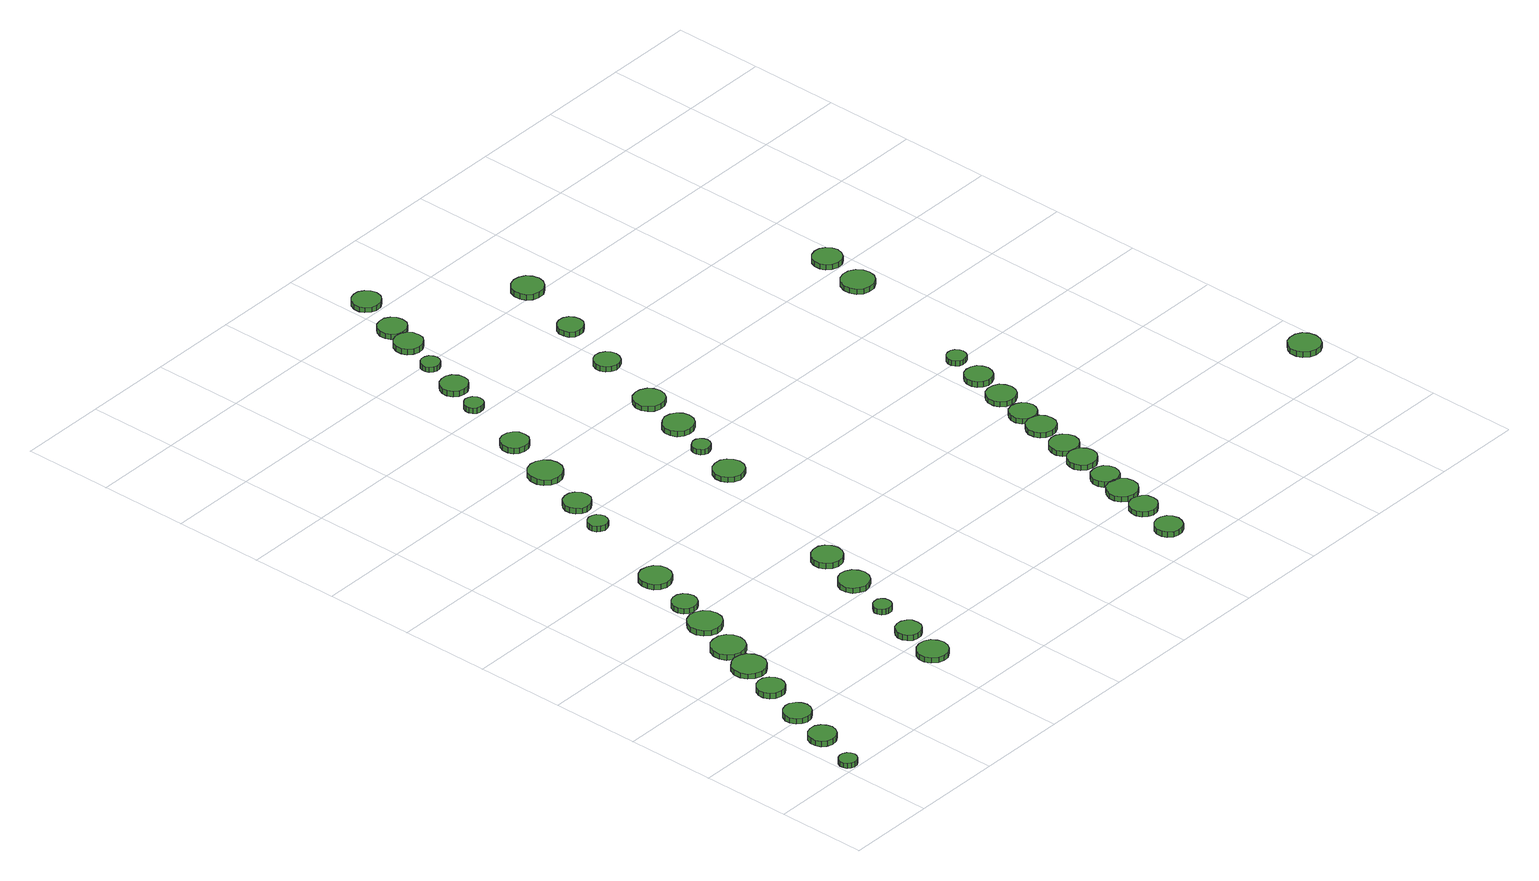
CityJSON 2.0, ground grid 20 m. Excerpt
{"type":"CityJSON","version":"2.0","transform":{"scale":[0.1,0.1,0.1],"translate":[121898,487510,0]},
"CityObjects":{
"tree1":{"type":"SolitaryVegetationObject","attributes":{"function":"something"},"geometry":[{"type":"MultiSurface","lod":"1","boundaries":[[[0,1,2,3,4,5,6,7,8,9,10,11,12,13,14]],[[15,16,17,18,19,20,21,22,23,24,25,26,27,28,29]],[[0,29,28,1]],[[1,28,27,2]],[[2,27,26,3]],[[3,26,25,4]],[[4,25,24,5]],[[5,24,23,6]],[[6,23,22,7]],[[7,22,21,8]],[[8,21,20,9]],[[9,20,19,10]],[[10,19,18,11]],[[11,18,17,12]],[[12,17,16,13]],[[13,16,15,14]],[[14,15,29,0]]]}]},
"tree2":{"type":"SolitaryVegetationObject","attributes":{"function":"something"},"geometry":[{"type":"MultiSurface","lod":"1","boundaries":[[[30,31,32,33,34,35,36,37,38,39,40,41,42,43,44]],[[45,46,47,48,49,50,51,52,53,54,55,56,57,58,59]],[[30,59,58,31]],[[31,58,57,32]],[[32,57,56,33]],[[33,56,55,34]],[[34,55,54,35]],[[35,54,53,36]],[[36,53,52,37]],[[37,52,51,38]],[[38,51,50,39]],[[39,50,49,40]],[[40,49,48,41]],[[41,48,47,42]],[[42,47,46,43]],[[43,46,45,44]],[[44,45,59,30]]]}]},
"tree3":{"type":"SolitaryVegetationObject","attributes":{"function":"something"},"geometry":[{"type":"MultiSurface","lod":"1","boundaries":[[[60,61,62,63,64,65,66,67,68,69,70,71,72,73,74]],[[75,76,77,78,79,80,81,82,83,84,85,86,87,88,89]],[[60,89,88,61]],[[61,88,87,62]],[[62,87,86,63]],[[63,86,85,64]],[[64,85,84,65]],[[65,84,83,66]],[[66,83,82,67]],[[67,82,81,68]],[[68,81,80,69]],[[69,80,79,70]],[[70,79,78,71]],[[71,78,77,72]],[[72,77,76,73]],[[73,76,75,74]],[[74,75,89,60]]]}]},
"tree4":{"type":"SolitaryVegetationObject","attributes":{"function":"something"},"geometry":[{"type":"MultiSurface","lod":"1","boundaries":[[[90,91,92,93,94,95,96,97,98,99,100,101,102,103,104]],[[105,106,107,108,109,110,111,112,113,114,115,116,117,118,119]],[[90,119,118,91]],[[91,118,117,92]],[[92,117,116,93]],[[93,116,115,94]],[[94,115,114,95]],[[95,114,113,96]],[[96,113,112,97]],[[97,112,111,98]],[[98,111,110,99]],[[99,110,109,100]],[[100,109,108,101]],[[101,108,107,102]],[[102,107,106,103]],[[103,106,105,104]],[[104,105,119,90]]]}]},
"tree5":{"type":"SolitaryVegetationObject","attributes":{"function":"something"},"geometry":[{"type":"MultiSurface","lod":"1","boundaries":[[[120,121,122,123,124,125,126,127,128,129,130,131,132,133,134]],[[135,136,137,138,139,140,141,142,143,144,145,146,147,148,149]],[[120,149,148,121]],[[121,148,147,122]],[[122,147,146,123]],[[123,146,145,124]],[[124,145,144,125]],[[125,144,143,126]],[[126,143,142,127]],[[127,142,141,128]],[[128,141,140,129]],[[129,140,139,130]],[[130,139,138,131]],[[131,138,137,132]],[[132,137,136,133]],[[133,136,135,134]],[[134,135,149,120]]]}]},
"tree6":{"type":"SolitaryVegetationObject","attributes":{"function":"something"},"geometry":[{"type":"MultiSurface","lod":"1","boundaries":[[[150,151,152,153,154,155,156,157,158,159,160,161,162,163,164]],[[165,166,167,168,169,170,171,172,173,174,175,176,177,178,179]],[[150,179,178,151]],[[151,178,177,152]],[[152,177,176,153]],[[153,176,175,154]],[[154,175,174,155]],[[155,174,173,156]],[[156,173,172,157]],[[157,172,171,158]],[[158,171,170,159]],[[159,170,169,160]],[[160,169,168,161]],[[161,168,167,162]],[[162,167,166,163]],[[163,166,165,164]],[[164,165,179,150]]]}]},
"tree7":{"type":"SolitaryVegetationObject","attributes":{"function":"something"},"geometry":[{"type":"MultiSurface","lod":"1","boundaries":[[[180,181,182,183,184,185,186,187,188,189,190,191,192,193,194]],[[195,196,197,198,199,200,201,202,203,204,205,206,207,208,209]],[[180,209,208,181]],[[181,208,207,182]],[[182,207,206,183]],[[183,206,205,184]],[[184,205,204,185]],[[185,204,203,186]],[[186,203,202,187]],[[187,202,201,188]],[[188,201,200,189]],[[189,200,199,190]],[[190,199,198,191]],[[191,198,197,192]],[[192,197,196,193]],[[193,196,195,194]],[[194,195,209,180]]]}]},
"tree8":{"type":"SolitaryVegetationObject","attributes":{"function":"something"},"geometry":[{"type":"MultiSurface","lod":"1","boundaries":[[[210,211,212,213,214,215,216,217,218,219,220,221,222,223,224]],[[225,226,227,228,229,230,231,232,233,234,235,236,237,238,239]],[[210,239,238,211]],[[211,238,237,212]],[[212,237,236,213]],[[213,236,235,214]],[[214,235,234,215]],[[215,234,233,216]],[[216,233,232,217]],[[217,232,231,218]],[[218,231,230,219]],[[219,230,229,220]],[[220,229,228,221]],[[221,228,227,222]],[[222,227,226,223]],[[223,226,225,224]],[[224,225,239,210]]]}]},
"tree9":{"type":"SolitaryVegetationObject","attributes":{"function":"something"},"geometry":[{"type":"MultiSurface","lod":"1","boundaries":[[[240,241,242,243,244,245,246,247,248,249,250,251,252,253,254]],[[255,256,257,258,259,260,261,262,263,264,265,266,267,268,269]],[[240,269,268,241]],[[241,268,267,242]],[[242,267,266,243]],[[243,266,265,244]],[[244,265,264,245]],[[245,264,263,246]],[[246,263,262,247]],[[247,262,261,248]],[[248,261,260,249]],[[249,260,259,250]],[[250,259,258,251]],[[251,258,257,252]],[[252,257,256,253]],[[253,256,255,254]],[[254,255,269,240]]]}]},
"tree10":{"type":"SolitaryVegetationObject","attributes":{"function":"something"},"geometry":[{"type":"MultiSurface","lod":"1","boundaries":[[[270,271,272,273,274,275,276,277,278,279,280,281,282,283,284]],[[285,286,287,288,289,290,291,292,293,294,295,296,297,298,299]],[[270,299,298,271]],[[271,298,297,272]],[[272,297,296,273]],[[273,296,295,274]],[[274,295,294,275]],[[275,294,293,276]],[[276,293,292,277]],[[277,292,291,278]],[[278,291,290,279]],[[279,290,289,280]],[[280,289,288,281]],[[281,288,287,282]],[[282,287,286,283]],[[283,286,285,284]],[[284,285,299,270]]]}]},
"tree11":{"type":"SolitaryVegetationObject","attributes":{"function":"something"},"geometry":[{"type":"MultiSurface","lod":"1","boundaries":[[[300,301,302,303,304,305,306,307,308,309,310,311,312,313,314]],[[315,316,317,318,319,320,321,322,323,324,325,326,327,328,329]],[[300,329,328,301]],[[301,328,327,302]],[[302,327,326,303]],[[303,326,325,304]],[[304,325,324,305]],[[305,324,323,306]],[[306,323,322,307]],[[307,322,321,308]],[[308,321,320,309]],[[309,320,319,310]],[[310,319,318,311]],[[311,318,317,312]],[[312,317,316,313]],[[313,316,315,314]],[[314,315,329,300]]]}]},
"tree12":{"type":"SolitaryVegetationObject","attributes":{"function":"something"},"geometry":[{"type":"MultiSurface","lod":"1","boundaries":[[[330,331,332,333,334,335,336,337,338,339,340,341,342,343,344]],[[345,346,347,348,349,350,351,352,353,354,355,356,357,358,359]],[[330,359,358,331]],[[331,358,357,332]],[[332,357,356,333]],[[333,356,355,334]],[[334,355,354,335]],[[335,354,353,336]],[[336,353,352,337]],[[337,352,351,338]],[[338,351,350,339]],[[339,350,349,340]],[[340,349,348,341]],[[341,348,347,342]],[[342,347,346,343]],[[343,346,345,344]],[[344,345,359,330]]]}]},
"tree13":{"type":"SolitaryVegetationObject","attributes":{"function":"something"},"geometry":[{"type":"MultiSurface","lod":"1","boundaries":[[[360,361,362,363,364,365,366,367,368,369,370,371,372,373,374]],[[375,376,377,378,379,380,381,382,383,384,385,386,387,388,389]],[[360,389,388,361]],[[361,388,387,362]],[[362,387,386,363]],[[363,386,385,364]],[[364,385,384,365]],[[365,384,383,366]],[[366,383,382,367]],[[367,382,381,368]],[[368,381,380,369]],[[369,380,379,370]],[[370,379,378,371]],[[371,378,377,372]],[[372,377,376,373]],[[373,376,375,374]],[[374,375,389,360]]]}]},
"tree14":{"type":"SolitaryVegetationObject","attributes":{"function":"something"},"geometry":[{"type":"MultiSurface","lod":"1","boundaries":[[[390,391,392,393,394,395,396,397,398,399,400,401,402,403,404]],[[405,406,407,408,409,410,411,412,413,414,415,416,417,418,419]],[[390,419,418,391]],[[391,418,417,392]],[[392,417,416,393]],[[393,416,415,394]],[[394,415,414,395]],[[395,414,413,396]],[[396,413,412,397]],[[397,412,411,398]],[[398,411,410,399]],[[399,410,409,400]],[[400,409,408,401]],[[401,408,407,402]],[[402,407,406,403]],[[403,406,405,404]],[[404,405,419,390]]]}]},
"tree15":{"type":"SolitaryVegetationObject","attributes":{"function":"something"},"geometry":[{"type":"MultiSurface","lod":"1","boundaries":[[[420,421,422,423,424,425,426,427,428,429,430,431,432,433,434]],[[435,436,437,438,439,440,441,442,443,444,445,446,447,448,449]],[[420,449,448,421]],[[421,448,447,422]],[[422,447,446,423]],[[423,446,445,424]],[[424,445,444,425]],[[425,444,443,426]],[[426,443,442,427]],[[427,442,441,428]],[[428,441,440,429]],[[429,440,439,430]],[[430,439,438,431]],[[431,438,437,432]],[[432,437,436,433]],[[433,436,435,434]],[[434,435,449,420]]]}]},
"tree16":{"type":"SolitaryVegetationObject","attributes":{"function":"something"},"geometry":[{"type":"MultiSurface","lod":"1","boundaries":[[[450,451,452,453,454,455,456,457,458,459,460,461,462,463,464]],[[465,466,467,468,469,470,471,472,473,474,475,476,477,478,479]],[[450,479,478,451]],[[451,478,477,452]],[[452,477,476,453]],[[453,476,475,454]],[[454,475,474,455]],[[455,474,473,456]],[[456,473,472,457]],[[457,472,471,458]],[[458,471,470,459]],[[459,470,469,460]],[[460,469,468,461]],[[461,468,467,462]],[[462,467,466,463]],[[463,466,465,464]],[[464,465,479,450]]]}]},
"tree17":{"type":"SolitaryVegetationObject","attributes":{"function":"something"},"geometry":[{"type":"MultiSurface","lod":"1","boundaries":[[[480,481,482,483,484,485,486,487,488,489,490,491,492,493,494]],[[495,496,497,498,499,500,501,502,503,504,505,506,507,508,509]],[[480,509,508,481]],[[481,508,507,482]],[[482,507,506,483]],[[483,506,505,484]],[[484,505,504,485]],[[485,504,503,486]],[[486,503,502,487]],[[487,502,501,488]],[[488,501,500,489]],[[489,500,499,490]],[[490,499,498,491]],[[491,498,497,492]],[[492,497,496,493]],[[493,496,495,494]],[[494,495,509,480]]]}]},
"tree18":{"type":"SolitaryVegetationObject","attributes":{"function":"something"},"geometry":[{"type":"MultiSurface","lod":"1","boundaries":[[[510,511,512,513,514,515,516,517,518,519,520,521,522,523,524]],[[525,526,527,528,529,530,531,532,533,534,535,536,537,538,539]],[[510,539,538,511]],[[511,538,537,512]],[[512,537,536,513]],[[513,536,535,514]],[[514,535,534,515]],[[515,534,533,516]],[[516,533,532,517]],[[517,532,531,518]],[[518,531,530,519]],[[519,530,529,520]],[[520,529,528,521]],[[521,528,527,522]],[[522,527,526,523]],[[523,526,525,524]],[[524,525,539,510]]]}]},
"tree19":{"type":"SolitaryVegetationObject","attributes":{"function":"something"},"geometry":[{"type":"MultiSurface","lod":"1","boundaries":[[[540,541,542,543,544,545,546,547,548,549,550,551,552,553,554]],[[555,556,557,558,559,560,561,562,563,564,565,566,567,568,569]],[[540,569,568,541]],[[541,568,567,542]],[[542,567,566,543]],[[543,566,565,544]],[[544,565,564,545]],[[545,564,563,546]],[[546,563,562,547]],[[547,562,561,548]],[[548,561,560,549]],[[549,560,559,550]],[[550,559,558,551]],[[551,558,557,552]],[[552,557,556,553]],[[553,556,555,554]],[[554,555,569,540]]]}]},
"tree20":{"type":"SolitaryVegetationObject","attributes":{"function":"something"},"geometry":[{"type":"MultiSurface","lod":"1","boundaries":[[[570,571,572,573,574,575,576,577,578,579,580,581,582,583,584]],[[585,586,587,588,589,590,591,592,593,594,595,596,597,598,599]],[[570,599,598,571]],[[571,598,597,572]],[[572,597,596,573]],[[573,596,595,574]],[[574,595,594,575]],[[575,594,593,576]],[[576,593,592,577]],[[577,592,591,578]],[[578,591,590,579]],[[579,590,589,580]],[[580,589,588,581]],[[581,588,587,582]],[[582,587,586,583]],[[583,586,585,584]],[[584,585,599,570]]]}]},
"tree21":{"type":"SolitaryVegetationObject","attributes":{"function":"something"},"geometry":[{"type":"MultiSurface","lod":"1","boundaries":[[[600,601,602,603,604,605,606,607,608,609,610,611,612,613,614]],[[615,616,617,618,619,620,621,622,623,624,625,626,627,628,629]],[[600,629,628,601]],[[601,628,627,602]],[[602,627,626,603]],[[603,626,625,604]],[[604,625,624,605]],[[605,624,623,606]],[[606,623,622,607]],[[607,622,621,608]],[[608,621,620,609]],[[609,620,619,610]],[[610,619,618,611]],[[611,618,617,612]],[[612,617,616,613]],[[613,616,615,614]],[[614,615,629,600]]]}]},
"tree22":{"type":"SolitaryVegetationObject","attributes":{"function":"something"},"geometry":[{"type":"MultiSurface","lod":"1","boundaries":[[[630,631,632,633,634,635,636,637,638,639,640,641,642,643,644]],[[645,646,647,648,649,650,651,652,653,654,655,656,657,658,659]],[[630,659,658,631]],[[631,658,657,632]],[[632,657,656,633]],[[633,656,655,634]],[[634,655,654,635]],[[635,654,653,636]],[[636,653,652,637]],[[637,652,651,638]],[[638,651,650,639]],[[639,650,649,640]],[[640,649,648,641]],[[641,648,647,642]],[[642,647,646,643]],[[643,646,645,644]],[[644,645,659,630]]]}]},
"tree23":{"type":"SolitaryVegetationObject","attributes":{"function":"something"},"geometry":[{"type":"MultiSurface","lod":"1","boundaries":[[[660,661,662,663,664,665,666,667,668,669,670,671,672,673,674]],[[675,676,677,678,679,680,681,682,683,684,685,686,687,688,689]],[[660,689,688,661]],[[661,688,687,662]],[[662,687,686,663]],[[663,686,685,664]],[[664,685,684,665]],[[665,684,683,666]],[[666,683,682,667]],[[667,682,681,668]],[[668,681,680,669]],[[669,680,679,670]],[[670,679,678,671]],[[671,678,677,672]],[[672,677,676,673]],[[673,676,675,674]],[[674,675,689,660]]]}]},
"tree24":{"type":"SolitaryVegetationObject","attributes":{"function":"something"},"geometry":[{"type":"MultiSurface","lod":"1","boundaries":[[[690,691,692,693,694,695,696,697,698,699,700,701,702,703,704]],[[705,706,707,708,709,710,711,712,713,714,715,716,717,718,719]],[[690,719,718,691]],[[691,718,717,692]],[[692,717,716,693]],[[693,716,715,694]],[[694,715,714,695]],[[695,714,713,696]],[[696,713,712,697]],[[697,712,711,698]],[[698,711,710,699]],[[699,710,709,700]],[[700,709,708,701]],[[701,708,707,702]],[[702,707,706,703]],[[703,706,705,704]],[[704,705,719,690]]]}]},
"tree25":{"type":"SolitaryVegetationObject","attributes":{"function":"something"},"geometry":[{"type":"MultiSurface","lod":"1","boundaries":[[[720,721,722,723,724,725,726,727,728,729,730,731,732,733,734]],[[735,736,737,738,739,740,741,742,743,744,745,746,747,748,749]],[[720,749,748,721]],[[721,748,747,722]],[[722,747,746,723]],[[723,746,745,724]],[[724,745,744,725]],[[725,744,743,726]],[[726,743,742,727]],[[727,742,741,728]],[[728,741,740,729]],[[729,740,739,730]],[[730,739,738,731]],[[731,738,737,732]],[[732,737,736,733]],[[733,736,735,734]],[[734,735,749,720]]]}]},
"tree26":{"type":"SolitaryVegetationObject","attributes":{"function":"something"},"geometry":[{"type":"MultiSurface","lod":"1","boundaries":[[[750,751,752,753,754,755,756,757,758,759,760,761,762,763,764]],[[765,766,767,768,769,770,771,772,773,774,775,776,777,778,779]],[[750,779,778,751]],[[751,778,777,752]],[[752,777,776,753]],[[753,776,775,754]],[[754,775,774,755]],[[755,774,773,756]],[[756,773,772,757]],[[757,772,771,758]],[[758,771,770,759]],[[759,770,769,760]],[[760,769,768,761]],[[761,768,767,762]],[[762,767,766,763]],[[763,766,765,764]],[[764,765,779,750]]]}]},
"tree27":{"type":"SolitaryVegetationObject","attributes":{"function":"something"},"geometry":[{"type":"MultiSurface","lod":"1","boundaries":[[[780,781,782,783,784,785,786,787,788,789,790,791,792,793,794]],[[795,796,797,798,799,800,801,802,803,804,805,806,807,808,809]],[[780,809,808,781]],[[781,808,807,782]],[[782,807,806,783]],[[783,806,805,784]],[[784,805,804,785]],[[785,804,803,786]],[[786,803,802,787]],[[787,802,801,788]],[[788,801,800,789]],[[789,800,799,790]],[[790,799,798,791]],[[791,798,797,792]],[[792,797,796,793]],[[793,796,795,794]],[[794,795,809,780]]]}]},
"tree28":{"type":"SolitaryVegetationObject","attributes":{"function":"something"},"geometry":[{"type":"MultiSurface","lod":"1","boundaries":[[[810,811,812,813,814,815,816,817,818,819,820,821,822,823,824]],[[825,826,827,828,829,830,831,832,833,834,835,836,837,838,839]],[[810,839,838,811]],[[811,838,837,812]],[[812,837,836,813]],[[813,836,835,814]],[[814,835,834,815]],[[815,834,833,816]],[[816,833,832,817]],[[817,832,831,818]],[[818,831,830,819]],[[819,830,829,820]],[[820,829,828,821]],[[821,828,827,822]],[[822,827,826,823]],[[823,826,825,824]],[[824,825,839,810]]]}]},
"tree29":{"type":"SolitaryVegetationObject","attributes":{"function":"something"},"geometry":[{"type":"MultiSurface","lod":"1","boundaries":[[[840,841,842,843,844,845,846,847,848,849,850,851,852,853,854]],[[855,856,857,858,859,860,861,862,863,864,865,866,867,868,869]],[[840,869,868,841]],[[841,868,867,842]],[[842,867,866,843]],[[843,866,865,844]],[[844,865,864,845]],[[845,864,863,846]],[[846,863,862,847]],[[847,862,861,848]],[[848,861,860,849]],[[849,860,859,850]],[[850,859,858,851]],[[851,858,857,852]],[[852,857,856,853]],[[853,856,855,854]],[[854,855,869,840]]]}]},
"tree30":{"type":"SolitaryVegetationObject","attributes":{"function":"something"},"geometry":[{"type":"MultiSurface","lod":"1","boundaries":[[[870,871,872,873,874,875,876,877,878,879,880,881,882,883,884]],[[885,886,887,888,889,890,891,892,893,894,895,896,897,898,899]],[[870,899,898,871]],[[871,898,897,872]],[[872,897,896,873]],[[873,896,895,874]],[[874,895,894,875]],[[875,894,893,876]],[[876,893,892,877]],[[877,892,891,878]],[[878,891,890,879]],[[879,890,889,880]],[[880,889,888,881]],[[881,888,887,882]],[[882,887,886,883]],[[883,886,885,884]],[[884,885,899,870]]]}]},
"tree31":{"type":"SolitaryVegetationObject","attributes":{"function":"something"},"geometry":[{"type":"MultiSurface","lod":"1","boundaries":[[[900,901,902,903,904,905,906,907,908,909,910,911,912,913,914]],[[915,916,917,918,919,920,921,922,923,924,925,926,927,928,929]],[[900,929,928,901]],[[901,928,927,902]],[[902,927,926,903]],[[903,926,925,904]],[[904,925,924,905]],[[905,924,923,906]],[[906,923,922,907]],[[907,922,921,908]],[[908,921,920,909]],[[909,920,919,910]],[[910,919,918,911]],[[911,918,917,912]],[[912,917,916,913]],[[913,916,915,914]],[[914,915,929,900]]]}]},
"tree32":{"type":"SolitaryVegetationObject","attributes":{"function":"something"},"geometry":[{"type":"MultiSurface","lod":"1","boundaries":[[[930,931,932,933,934,935,936,937,938,939,940,941,942,943,944]],[[945,946,947,948,949,950,951,952,953,954,955,956,957,958,959]],[[930,959,958,931]],[[931,958,957,932]],[[932,957,956,933]],[[933,956,955,934]],[[934,955,954,935]],[[935,954,953,936]],[[936,953,952,937]],[[937,952,951,938]],[[938,951,950,939]],[[939,950,949,940]],[[940,949,948,941]],[[941,948,947,942]],[[942,947,946,943]],[[943,946,945,944]],[[944,945,959,930]]]}]},
"tree33":{"type":"SolitaryVegetationObject","attributes":{"function":"something"},"geometry":[{"type":"MultiSurface","lod":"1","boundaries":[[[960,961,962,963,964,965,966,967,968,969,970,971,972,973,974]],[[975,976,977,978,979,980,981,982,983,984,985,986,987,988,989]],[[960,989,988,961]],[[961,988,987,962]],[[962,987,986,963]],[[963,986,985,964]],[[964,985,984,965]],[[965,984,983,966]],[[966,983,982,967]],[[967,982,981,968]],[[968,981,980,969]],[[969,980,979,970]],[[970,979,978,971]],[[971,978,977,972]],[[972,977,976,973]],[[973,976,975,974]],[[974,975,989,960]]]}]},
"tree34":{"type":"SolitaryVegetationObject","attributes":{"function":"something"},"geometry":[{"type":"MultiSurface","lod":"1","boundaries":[[[990,991,992,993,994,995,996,997,998,999,1000,1001,1002,1003,1004]],[[1005,1006,1007,1008,1009,1010,1011,1012,1013,1014,1015,1016,1017,1018,1019]],[[990,1019,1018,991]],[[991,1018,1017,992]],[[992,1017,1016,993]],[[993,1016,1015,994]],[[994,1015,1014,995]],[[995,1014,1013,996]],[[996,1013,1012,997]],[[997,1012,1011,998]],[[998,1011,1010,999]],[[999,1010,1009,1000]],[[1000,1009,1008,1001]],[[1001,1008,1007,1002]],[[1002,1007,1006,1003]],[[1003,1006,1005,1004]],[[1004,1005,1019,990]]]}]},
"tree35":{"type":"SolitaryVegetationObject","attributes":{"function":"something"},"geometry":[{"type":"MultiSurface","lod":"1","boundaries":[[[1020,1021,1022,1023,1024,1025,1026,1027,1028,1029,1030,1031,1032,1033,1034]],[[1035,1036,1037,1038,1039,1040,1041,1042,1043,1044,1045,1046,1047,1048,1049]],[[1020,1049,1048,1021]],[[1021,1048,1047,1022]],[[1022,1047,1046,1023]],[[1023,1046,1045,1024]],[[1024,1045,1044,1025]],[[1025,1044,1043,1026]],[[1026,1043,1042,1027]],[[1027,1042,1041,1028]],[[1028,1041,1040,1029]],[[1029,1040,1039,1030]],[[1030,1039,1038,1031]],[[1031,1038,1037,1032]],[[1032,1037,1036,1033]],[[1033,1036,1035,1034]],[[1034,1035,1049,1020]]]}]},
"tree36":{"type":"SolitaryVegetationObject","attributes":{"function":"something"},"geometry":[{"type":"MultiSurface","lod":"1","boundaries":[[[1050,1051,1052,1053,1054,1055,1056,1057,1058,1059,1060,1061,1062,1063,1064]],[[1065,1066,1067,1068,1069,1070,1071,1072,1073,1074,1075,1076,1077,1078,1079]],[[1050,1079,1078,1051]],[[1051,1078,1077,1052]],[[1052,1077,1076,1053]],[[1053,1076,1075,1054]],[[1054,1075,1074,1055]],[[1055,1074,1073,1056]],[[1056,1073,1072,1057]],[[1057,1072,1071,1058]],[[1058,1071,1070,1059]],[[1059,1070,1069,1060]],[[1060,1069,1068,1061]],[[1061,1068,1067,1062]],[[1062,1067,1066,1063]],[[1063,1066,1065,1064]],[[1064,1065,1079,1050]]]}]},
"tree37":{"type":"SolitaryVegetationObject","attributes":{"function":"something"},"geometry":[{"type":"MultiSurface","lod":"1","boundaries":[[[1080,1081,1082,1083,1084,1085,1086,1087,1088,1089,1090,1091,1092,1093,1094]],[[1095,1096,1097,1098,1099,1100,1101,1102,1103,1104,1105,1106,1107,1108,1109]],[[1080,1109,1108,1081]],[[1081,1108,1107,1082]],[[1082,1107,1106,1083]],[[1083,1106,1105,1084]],[[1084,1105,1104,1085]],[[1085,1104,1103,1086]],[[1086,1103,1102,1087]],[[1087,1102,1101,1088]],[[1088,1101,1100,1089]],[[1089,1100,1099,1090]],[[1090,1099,1098,1091]],[[1091,1098,1097,1092]],[[1092,1097,1096,1093]],[[1093,1096,1095,1094]],[[1094,1095,1109,1080]]]}]},
"tree38":{"type":"SolitaryVegetationObject","attributes":{"function":"something"},"geometry":[{"type":"MultiSurface","lod":"1","boundaries":[[[1110,1111,1112,1113,1114,1115,1116,1117,1118,1119,1120,1121,1122,1123,1124]],[[1125,1126,1127,1128,1129,1130,1131,1132,1133,1134,1135,1136,1137,1138,1139]],[[1110,1139,1138,1111]],[[1111,1138,1137,1112]],[[1112,1137,1136,1113]],[[1113,1136,1135,1114]],[[1114,1135,1134,1115]],[[1115,1134,1133,1116]],[[1116,1133,1132,1117]],[[1117,1132,1131,1118]],[[1118,1131,1130,1119]],[[1119,1130,1129,1120]],[[1120,1129,1128,1121]],[[1121,1128,1127,1122]],[[1122,1127,1126,1123]],[[1123,1126,1125,1124]],[[1124,1125,1139,1110]]]}]},
"tree39":{"type":"SolitaryVegetationObject","attributes":{"function":"something"},"geometry":[{"type":"MultiSurface","lod":"1","boundaries":[[[1140,1141,1142,1143,1144,1145,1146,1147,1148,1149,1150,1151,1152,1153,1154]],[[1155,1156,1157,1158,1159,1160,1161,1162,1163,1164,1165,1166,1167,1168,1169]],[[1140,1169,1168,1141]],[[1141,1168,1167,1142]],[[1142,1167,1166,1143]],[[1143,1166,1165,1144]],[[1144,1165,1164,1145]],[[1145,1164,1163,1146]],[[1146,1163,1162,1147]],[[1147,1162,1161,1148]],[[1148,1161,1160,1149]],[[1149,1160,1159,1150]],[[1150,1159,1158,1151]],[[1151,1158,1157,1152]],[[1152,1157,1156,1153]],[[1153,1156,1155,1154]],[[1154,1155,1169,1140]]]}]},
"tree40":{"type":"SolitaryVegetationObject","attributes":{"function":"something"},"geometry":[{"type":"MultiSurface","lod":"1","boundaries":[[[1170,1171,1172,1173,1174,1175,1176,1177,1178,1179,1180,1181,1182,1183,1184]],[[1185,1186,1187,1188,1189,1190,1191,1192,1193,1194,1195,1196,1197,1198,1199]],[[1170,1199,1198,1171]],[[1171,1198,1197,1172]],[[1172,1197,1196,1173]],[[1173,1196,1195,1174]],[[1174,1195,1194,1175]],[[1175,1194,1193,1176]],[[1176,1193,1192,1177]],[[1177,1192,1191,1178]],[[1178,1191,1190,1179]],[[1179,1190,1189,1180]],[[1180,1189,1188,1181]],[[1181,1188,1187,1182]],[[1182,1187,1186,1183]],[[1183,1186,1185,1184]],[[1184,1185,1199,1170]]]}]},
"tree41":{"type":"SolitaryVegetationObject","attributes":{"function":"something"},"geometry":[{"type":"MultiSurface","lod":"1","boundaries":[[[1200,1201,1202,1203,1204,1205,1206,1207,1208,1209,1210,1211,1212,1213,1214]],[[1215,1216,1217,1218,1219,1220,1221,1222,1223,1224,1225,1226,1227,1228,1229]],[[1200,1229,1228,1201]],[[1201,1228,1227,1202]],[[1202,1227,1226,1203]],[[1203,1226,1225,1204]],[[1204,1225,1224,1205]],[[1205,1224,1223,1206]],[[1206,1223,1222,1207]],[[1207,1222,1221,1208]],[[1208,1221,1220,1209]],[[1209,1220,1219,1210]],[[1210,1219,1218,1211]],[[1211,1218,1217,1212]],[[1212,1217,1216,1213]],[[1213,1216,1215,1214]],[[1214,1215,1229,1200]]]}]},
"tree42":{"type":"SolitaryVegetationObject","attributes":{"function":"something"},"geometry":[{"type":"MultiSurface","lod":"1","boundaries":[[[1230,1231,1232,1233,1234,1235,1236,1237,1238,1239,1240,1241,1242,1243,1244]],[[1245,1246,1247,1248,1249,1250,1251,1252,1253,1254,1255,1256,1257,1258,1259]],[[1230,1259,1258,1231]],[[1231,1258,1257,1232]],[[1232,1257,1256,1233]],[[1233,1256,1255,1234]],[[1234,1255,1254,1235]],[[1235,1254,1253,1236]],[[1236,1253,1252,1237]],[[1237,1252,1251,1238]],[[1238,1251,1250,1239]],[[1239,1250,1249,1240]],[[1240,1249,1248,1241]],[[1241,1248,1247,1242]],[[1242,1247,1246,1243]],[[1243,1246,1245,1244]],[[1244,1245,1259,1230]]]}]},
"tree43":{"type":"SolitaryVegetationObject","attributes":{"function":"something"},"geometry":[{"type":"MultiSurface","lod":"1","boundaries":[[[1260,1261,1262,1263,1264,1265,1266,1267,1268,1269,1270,1271,1272,1273,1274]],[[1275,1276,1277,1278,1279,1280,1281,1282,1283,1284,1285,1286,1287,1288,1289]],[[1260,1289,1288,1261]],[[1261,1288,1287,1262]],[[1262,1287,1286,1263]],[[1263,1286,1285,1264]],[[1264,1285,1284,1265]],[[1265,1284,1283,1266]],[[1266,1283,1282,1267]],[[1267,1282,1281,1268]],[[1268,1281,1280,1269]],[[1269,1280,1279,1270]],[[1270,1279,1278,1271]],[[1271,1278,1277,1272]],[[1272,1277,1276,1273]],[[1273,1276,1275,1274]],[[1274,1275,1289,1260]]]}]},
"tree44":{"type":"SolitaryVegetationObject","attributes":{"function":"something"},"geometry":[{"type":"MultiSurface","lod":"1","boundaries":[[[1290,1291,1292,1293,1294,1295,1296,1297,1298,1299,1300,1301,1302,1303,1304]],[[1305,1306,1307,1308,1309,1310,1311,1312,1313,1314,1315,1316,1317,1318,1319]],[[1290,1319,1318,1291]],[[1291,1318,1317,1292]],[[1292,1317,1316,1293]],[[1293,1316,1315,1294]],[[1294,1315,1314,1295]],[[1295,1314,1313,1296]],[[1296,1313,1312,1297]],[[1297,1312,1311,1298]],[[1298,1311,1310,1299]],[[1299,1310,1309,1300]],[[1300,1309,1308,1301]],[[1301,1308,1307,1302]],[[1302,1307,1306,1303]],[[1303,1306,1305,1304]],[[1304,1305,1319,1290]]]}]},
"tree45":{"type":"SolitaryVegetationObject","attributes":{"function":"something"},"geometry":[{"type":"MultiSurface","lod":"1","boundaries":[[[1320,1321,1322,1323,1324,1325,1326,1327,1328,1329,1330,1331,1332,1333,1334]],[[1335,1336,1337,1338,1339,1340,1341,1342,1343,1344,1345,1346,1347,1348,1349]],[[1320,1349,1348,1321]],[[1321,1348,1347,1322]],[[1322,1347,1346,1323]],[[1323,1346,1345,1324]],[[1324,1345,1344,1325]],[[1325,1344,1343,1326]],[[1326,1343,1342,1327]],[[1327,1342,1341,1328]],[[1328,1341,1340,1329]],[[1329,1340,1339,1330]],[[1330,1339,1338,1331]],[[1331,1338,1337,1332]],[[1332,1337,1336,1333]],[[1333,1336,1335,1334]],[[1334,1335,1349,1320]]]}]}
},
"vertices":[
[43,21,15],[41,29,15],[36,36,15],[29,40,15],[21,41,15],[13,38,15],[7,33,15],[4,25,15],[4,17,15],[7,10,15],[13,4,15],[21,2,15],[29,2,15],[36,7,15],[41,13,15],[41,13,3],[36,7,3],[29,2,3],[21,2,3],[13,4,3],[7,10,3],[4,17,3],[4,25,3],[7,33,3],[13,38,3],[21,41,3],[29,40,3],[36,36,3],[41,29,3],[43,21,3],
[87,118,16],[84,130,16],[77,140,16],[66,147,16],[53,148,16],[41,144,16],[32,136,16],[27,124,16],[27,112,16],[32,100,16],[41,92,16],[53,88,16],[66,89,16],[77,96,16],[84,106,16],[84,106,3],[77,96,3],[66,89,3],[53,88,3],[41,92,3],[32,100,3],[27,112,3],[27,124,3],[32,136,3],[41,144,3],[53,148,3],[66,147,3],[77,140,3],[84,130,3],[87,118,3],
[115,209,16],[112,221,16],[105,231,16],[94,238,16],[82,239,16],[70,235,16],[61,227,16],[55,215,16],[55,203,16],[61,191,16],[70,183,16],[82,179,16],[94,180,16],[105,187,16],[112,197,16],[112,197,3],[105,187,3],[94,180,3],[82,179,3],[70,183,3],[61,191,3],[55,203,3],[55,215,3],[61,227,3],[70,235,3],[82,239,3],[94,238,3],[105,231,3],[112,221,3],[115,209,3],
[149,309,16],[146,321,16],[139,331,16],[128,338,16],[116,339,16],[104,335,16],[95,327,16],[89,315,16],[89,303,16],[95,291,16],[104,283,16],[116,279,16],[128,280,16],[139,286,16],[146,297,16],[146,297,3],[139,286,3],[128,280,3],[116,279,3],[104,283,3],[95,291,3],[89,303,3],[89,315,3],[95,327,3],[104,335,3],[116,339,3],[128,338,3],[139,331,3],[146,321,3],[149,309,3],
[185,392,16],[182,407,16],[173,420,16],[160,427,16],[144,429,16],[130,424,16],[118,414,16],[112,400,16],[112,384,16],[118,370,16],[130,360,16],[144,355,16],[160,357,16],[173,365,16],[182,377,16],[182,377,4],[173,365,4],[160,357,4],[144,355,4],[130,360,4],[118,370,4],[112,384,4],[112,400,4],[118,414,4],[130,424,4],[144,429,4],[160,427,4],[173,420,4],[182,407,4],[185,392,4],
[210,469,16],[207,484,16],[198,496,16],[185,504,16],[169,505,16],[155,501,16],[143,490,16],[137,476,16],[137,461,16],[143,447,16],[155,437,16],[169,432,16],[185,434,16],[198,441,16],[207,454,16],[207,454,3],[198,441,3],[185,434,3],[169,432,3],[155,437,3],[143,447,3],[137,461,3],[137,476,3],[143,490,3],[155,501,3],[169,505,3],[185,504,3],[198,496,3],[207,484,3],[210,469,3],
[245,561,16],[242,576,16],[233,588,16],[220,596,16],[205,598,16],[190,593,16],[179,583,16],[172,569,16],[172,553,16],[179,539,16],[190,529,16],[205,524,16],[220,526,16],[233,533,16],[242,546,16],[242,546,3],[233,533,3],[220,526,3],[205,524,3],[190,529,3],[179,539,3],[172,553,3],[172,569,3],[179,583,3],[190,593,3],[205,598,3],[220,596,3],[233,588,3],[242,576,3],[245,561,3],
[262,637,16],[259,649,16],[253,658,16],[243,664,16],[231,665,16],[220,661,16],[212,654,16],[207,643,16],[207,632,16],[212,621,16],[220,613,16],[231,610,16],[243,611,16],[253,617,16],[259,626,16],[259,626,4],[253,617,4],[243,611,4],[231,610,4],[220,613,4],[212,621,4],[207,632,4],[207,643,4],[212,654,4],[220,661,4],[231,665,4],[243,664,4],[253,658,4],[259,649,4],[262,637,4],
[464,148,16],[461,161,16],[453,173,16],[441,180,16],[427,181,16],[414,177,16],[403,168,16],[397,155,16],[397,141,16],[403,128,16],[414,118,16],[427,114,16],[441,116,16],[453,123,16],[461,134,16],[461,134,4],[453,123,4],[441,116,4],[427,114,4],[414,118,4],[403,128,4],[397,141,4],[397,155,4],[403,168,4],[414,177,4],[427,181,4],[441,180,4],[453,173,4],[461,161,4],[464,148,4],
[302,743,16],[299,757,16],[290,769,16],[278,776,16],[263,778,16],[249,773,16],[238,764,16],[233,750,16],[233,736,16],[238,722,16],[249,713,16],[263,708,16],[278,710,16],[290,717,16],[299,729,16],[299,729,4],[290,717,4],[278,710,4],[263,708,4],[249,713,4],[238,722,4],[233,736,4],[233,750,4],[238,764,4],[249,773,4],[263,778,4],[278,776,4],[290,769,4],[299,757,4],[302,743,4],
[484,234,16],[482,246,16],[475,255,16],[465,261,16],[453,262,16],[442,258,16],[434,251,16],[429,240,16],[429,228,16],[434,218,16],[442,210,16],[453,207,16],[465,208,16],[475,214,16],[482,223,16],[482,223,3],[475,214,3],[465,208,3],[453,207,3],[442,210,3],[434,218,3],[429,228,3],[429,240,3],[434,251,3],[442,258,3],[453,262,3],[465,261,3],[475,255,3],[482,246,3],[484,234,3],
[507,331,15],[506,339,15],[501,346,15],[494,350,15],[485,350,15],[478,348,15],[472,342,15],[468,335,15],[468,327,15],[472,319,15],[478,314,15],[485,311,15],[494,312,15],[501,316,15],[506,323,15],[506,323,2],[501,316,2],[494,312,2],[485,311,2],[478,314,2],[472,319,2],[468,327,2],[468,335,2],[472,342,2],[478,348,2],[485,350,2],[494,350,2],[501,346,2],[506,339,2],[507,331,2],
[363,961,15],[361,969,15],[356,977,15],[348,981,15],[339,982,15],[330,979,15],[324,973,15],[320,965,15],[320,956,15],[324,948,15],[330,942,15],[339,939,15],[348,940,15],[356,944,15],[361,952,15],[361,952,2],[356,944,2],[348,940,2],[339,939,2],[330,942,2],[324,948,2],[320,956,2],[320,965,2],[324,973,2],[330,979,2],[339,982,2],[348,981,2],[356,977,2],[361,969,2],[363,961,2],
[551,432,16],[548,446,16],[540,457,16],[528,464,16],[514,466,16],[501,461,16],[490,452,16],[484,439,16],[484,425,16],[490,412,16],[501,403,16],[514,398,16],[528,400,16],[540,407,16],[548,418,16],[548,418,4],[540,407,4],[528,400,4],[514,398,4],[501,403,4],[490,412,4],[484,425,4],[484,439,4],[490,452,4],[501,461,4],[514,466,4],[528,464,4],[540,457,4],[548,446,4],[551,432,4],
[398,1038,16],[396,1050,16],[388,1061,16],[378,1067,16],[365,1068,16],[353,1064,16],[344,1056,16],[339,1044,16],[339,1032,16],[344,1021,16],[353,1012,16],[365,1008,16],[378,1010,16],[388,1016,16],[396,1026,16],[396,1026,3],[388,1016,3],[378,1010,3],[365,1008,3],[353,1012,3],[344,1021,3],[339,1032,3],[339,1044,3],[344,1056,3],[353,1064,3],[365,1068,3],[378,1067,3],[388,1061,3],[396,1050,3],[398,1038,3],
[583,531,16],[580,544,16],[572,556,16],[560,563,16],[546,564,16],[533,560,16],[522,551,16],[516,538,16],[516,524,16],[522,511,16],[533,502,16],[546,497,16],[560,499,16],[572,506,16],[580,517,16],[580,517,3],[572,506,3],[560,499,3],[546,497,3],[533,502,3],[522,511,3],[516,524,3],[516,538,3],[522,551,3],[533,560,3],[546,564,3],[560,563,3],[572,556,3],[580,544,3],[583,531,3],
[445,1157,17],[442,1172,17],[433,1184,17],[419,1192,17],[404,1194,17],[389,1189,17],[378,1179,17],[372,1165,17],[372,1149,17],[378,1135,17],[389,1125,17],[404,1120,17],[419,1122,17],[433,1130,17],[442,1142,17],[442,1142,4],[433,1130,4],[419,1122,4],[404,1120,4],[389,1125,4],[378,1135,4],[372,1149,4],[372,1165,4],[378,1179,4],[389,1189,4],[404,1194,4],[419,1192,4],[433,1184,4],[442,1172,4],[445,1157,4],
[480,1275,16],[478,1287,16],[470,1297,16],[460,1303,16],[447,1305,16],[435,1301,16],[426,1292,16],[421,1281,16],[421,1268,16],[426,1257,16],[435,1249,16],[447,1245,16],[460,1246,16],[470,1252,16],[478,1262,16],[478,1262,3],[470,1252,3],[460,1246,3],[447,1245,3],[435,1249,3],[426,1257,3],[421,1268,3],[421,1281,3],[426,1292,3],[435,1301,3],[447,1305,3],[460,1303,3],[470,1297,3],[478,1287,3],[480,1275,3],
[689,883,16],[686,896,16],[678,908,16],[666,915,16],[652,916,16],[638,912,16],[628,903,16],[622,890,16],[622,876,16],[628,863,16],[638,854,16],[652,849,16],[666,851,16],[678,858,16],[686,869,16],[686,869,4],[678,858,4],[666,851,4],[652,849,4],[638,854,4],[628,863,4],[622,876,4],[622,890,4],[628,903,4],[638,912,4],[652,916,4],[666,915,4],[678,908,4],[686,896,4],[689,883,4],
[521,1427,15],[520,1435,15],[514,1443,15],[507,1447,15],[498,1448,15],[490,1445,15],[483,1439,15],[480,1431,15],[480,1422,15],[483,1414,15],[490,1408,15],[498,1406,15],[507,1407,15],[514,1411,15],[520,1418,15],[520,1418,2],[514,1411,2],[507,1407,2],[498,1406,2],[490,1408,2],[483,1414,2],[480,1422,2],[480,1431,2],[483,1439,2],[490,1445,2],[498,1448,2],[507,1447,2],[514,1443,2],[520,1435,2],[521,1427,2],
[556,1501,16],[554,1513,16],[546,1524,16],[535,1530,16],[523,1531,16],[511,1527,16],[502,1519,16],[496,1507,16],[496,1495,16],[502,1483,16],[511,1475,16],[523,1471,16],[535,1472,16],[546,1479,16],[554,1489,16],[554,1489,3],[546,1479,3],[535,1472,3],[523,1471,3],[511,1475,3],[502,1483,3],[496,1495,3],[496,1507,3],[502,1519,3],[511,1527,3],[523,1531,3],[535,1530,3],[546,1524,3],[554,1513,3],[556,1501,3],
[706,983,15],[704,991,15],[699,998,15],[692,1002,15],[684,1003,15],[676,1000,15],[670,995,15],[666,987,15],[666,979,15],[670,971,15],[676,965,15],[684,963,15],[692,964,15],[699,968,15],[704,974,15],[704,974,2],[699,968,2],[692,964,2],[684,963,2],[676,965,2],[670,971,2],[666,979,2],[666,987,2],[670,995,2],[676,1000,2],[684,1003,2],[692,1002,2],[699,998,2],[704,991,2],[706,983,2],
[576,1589,15],[574,1597,15],[569,1605,15],[561,1609,15],[552,1610,15],[544,1607,15],[537,1601,15],[534,1593,15],[534,1584,15],[537,1576,15],[544,1571,15],[552,1568,15],[561,1569,15],[569,1573,15],[574,1580,15],[574,1580,3],[569,1573,3],[561,1569,3],[552,1568,3],[544,1571,3],[537,1576,3],[534,1584,3],[534,1593,3],[537,1601,3],[544,1607,3],[552,1610,3],[561,1609,3],[569,1605,3],[574,1597,3],[576,1589,3],
[748,1068,16],[745,1082,16],[737,1093,16],[725,1100,16],[711,1102,16],[698,1097,16],[687,1088,16],[681,1075,16],[681,1061,16],[687,1048,16],[698,1039,16],[711,1035,16],[725,1036,16],[737,1043,16],[745,1054,16],[745,1054,3],[737,1043,3],[725,1036,3],[711,1035,3],[698,1039,3],[687,1048,3],[681,1061,3],[681,1075,3],[687,1088,3],[698,1097,3],[711,1102,3],[725,1100,3],[737,1093,3],[745,1082,3],[748,1068,3],
[611,1669,17],[609,1682,17],[601,1692,17],[590,1698,17],[577,1700,17],[565,1696,17],[555,1687,17],[550,1675,17],[550,1662,17],[555,1650,17],[565,1642,17],[577,1638,17],[590,1639,17],[601,1646,17],[609,1656,17],[609,1656,4],[601,1646,4],[590,1639,4],[577,1638,4],[565,1642,4],[555,1650,4],[550,1662,4],[550,1675,4],[555,1687,4],[565,1696,4],[577,1700,4],[590,1698,4],[601,1692,4],[609,1682,4],[611,1669,4],
[777,1170,16],[774,1184,16],[766,1195,16],[753,1202,16],[740,1204,16],[726,1200,16],[716,1190,16],[710,1177,16],[710,1163,16],[716,1151,16],[726,1141,16],[740,1137,16],[753,1138,16],[766,1145,16],[774,1157,16],[774,1157,4],[766,1145,4],[753,1138,4],[740,1137,4],[726,1141,4],[716,1151,4],[710,1163,4],[710,1177,4],[716,1190,4],[726,1200,4],[740,1204,4],[753,1202,4],[766,1195,4],[774,1184,4],[777,1170,4],
[1113,84,14],[1110,97,14],[1103,107,14],[1092,113,14],[1080,114,14],[1068,110,14],[1059,102,14],[1054,91,14],[1054,78,14],[1059,67,14],[1068,58,14],[1080,55,14],[1092,56,14],[1103,62,14],[1110,72,14],[1110,72,1],[1103,62,1],[1092,56,1],[1080,55,1],[1068,58,1],[1059,67,1],[1054,78,1],[1054,91,1],[1059,102,1],[1068,110,1],[1080,114,1],[1092,113,1],[1103,107,1],[1110,97,1],[1113,84,1],
[632,1730,16],[630,1743,16],[622,1753,16],[611,1760,16],[598,1761,16],[585,1757,16],[576,1748,16],[571,1736,16],[571,1723,16],[576,1712,16],[585,1703,16],[598,1699,16],[611,1700,16],[622,1707,16],[630,1717,16],[630,1717,3],[622,1707,3],[611,1700,3],[598,1699,3],[585,1703,3],[576,1712,3],[571,1723,3],[571,1736,3],[576,1748,3],[585,1757,3],[598,1761,3],[611,1760,3],[622,1753,3],[630,1743,3],[632,1730,3],
[1136,171,13],[1134,183,13],[1126,193,13],[1115,199,13],[1103,201,13],[1091,197,13],[1082,189,13],[1077,177,13],[1077,165,13],[1082,153,13],[1091,145,13],[1103,141,13],[1115,142,13],[1126,149,13],[1134,159,13],[1134,159,1],[1126,149,1],[1115,142,1],[1103,141,1],[1091,145,1],[1082,153,1],[1077,165,1],[1077,177,1],[1082,189,1],[1091,197,1],[1103,201,1],[1115,199,1],[1126,193,1],[1134,183,1],[1136,171,1],
[817,1322,18],[815,1334,18],[808,1343,18],[798,1349,18],[786,1351,18],[775,1347,18],[766,1339,18],[761,1328,18],[761,1317,18],[766,1306,18],[775,1298,18],[786,1294,18],[798,1296,18],[808,1301,18],[815,1311,18],[815,1311,6],[808,1301,6],[798,1296,6],[786,1294,6],[775,1298,6],[766,1306,6],[761,1317,6],[761,1328,6],[766,1339,6],[775,1347,6],[786,1351,6],[798,1349,6],[808,1343,6],[815,1334,6],[817,1322,6],
[670,1831,17],[667,1844,17],[659,1854,17],[648,1861,17],[635,1862,17],[623,1858,17],[613,1849,17],[608,1837,17],[608,1824,17],[613,1813,17],[623,1804,17],[635,1800,17],[648,1801,17],[659,1808,17],[667,1818,17],[667,1818,5],[659,1808,5],[648,1801,5],[635,1800,5],[623,1804,5],[613,1813,5],[608,1824,5],[608,1837,5],[613,1849,5],[623,1858,5],[635,1862,5],[648,1861,5],[659,1854,5],[667,1844,5],[670,1831,5],
[1155,240,14],[1152,254,14],[1143,265,14],[1131,272,14],[1117,273,14],[1104,269,14],[1094,260,14],[1088,247,14],[1088,233,14],[1094,220,14],[1104,211,14],[1117,206,14],[1131,208,14],[1143,215,14],[1152,226,14],[1152,226,2],[1143,215,2],[1131,208,2],[1117,206,2],[1104,211,2],[1094,220,2],[1088,233,2],[1088,247,2],[1094,260,2],[1104,269,2],[1117,273,2],[1131,272,2],[1143,265,2],[1152,254,2],[1155,240,2],
[1165,298,15],[1162,310,15],[1155,320,15],[1144,326,15],[1132,327,15],[1120,324,15],[1111,315,15],[1106,304,15],[1106,291,15],[1111,280,15],[1120,272,15],[1132,268,15],[1144,269,15],[1155,275,15],[1162,285,15],[1162,285,2],[1155,275,2],[1144,269,2],[1132,268,2],[1120,272,2],[1111,280,2],[1106,291,2],[1106,304,2],[1111,315,2],[1120,324,2],[1132,327,2],[1144,326,2],[1155,320,2],[1162,310,2],[1165,298,2],
[1185,374,14],[1182,387,14],[1174,398,14],[1163,405,14],[1150,406,14],[1137,402,14],[1127,393,14],[1122,381,14],[1122,368,14],[1127,356,14],[1137,347,14],[1150,343,14],[1163,344,14],[1174,351,14],[1182,361,14],[1182,361,1],[1174,351,1],[1163,344,1],[1150,343,1],[1137,347,1],[1127,356,1],[1122,368,1],[1122,381,1],[1127,393,1],[1137,402,1],[1150,406,1],[1163,405,1],[1174,398,1],[1182,387,1],[1185,374,1],
[862,1458,20],[860,1469,20],[853,1479,20],[843,1485,20],[831,1486,20],[820,1482,20],[811,1475,20],[807,1464,20],[807,1452,20],[811,1441,20],[820,1433,20],[831,1430,20],[843,1431,20],[853,1437,20],[860,1446,20],[860,1446,8],[853,1437,8],[843,1431,8],[831,1430,8],[820,1433,8],[811,1441,8],[807,1452,8],[807,1464,8],[811,1475,8],[820,1482,8],[831,1486,8],[843,1485,8],[853,1479,8],[860,1469,8],[862,1458,8],
[1199,434,14],[1196,447,14],[1188,458,14],[1177,465,14],[1164,466,14],[1151,462,14],[1141,453,14],[1136,441,14],[1136,428,14],[1141,415,14],[1151,407,14],[1164,403,14],[1177,404,14],[1188,411,14],[1196,421,14],[1196,421,2],[1188,411,2],[1177,404,2],[1164,403,2],[1151,407,2],[1141,415,2],[1136,428,2],[1136,441,2],[1141,453,2],[1151,462,2],[1164,466,2],[1177,465,2],[1188,458,2],[1196,447,2],[1199,434,2],
[1217,511,16],[1215,524,16],[1207,535,16],[1195,541,16],[1182,543,16],[1169,539,16],[1160,530,16],[1154,518,16],[1154,504,16],[1160,492,16],[1169,483,16],[1182,479,16],[1195,481,16],[1207,487,16],[1215,498,16],[1215,498,4],[1207,487,4],[1195,481,4],[1182,479,4],[1169,483,4],[1160,492,4],[1154,504,4],[1154,518,4],[1160,530,4],[1169,539,4],[1182,543,4],[1195,541,4],[1207,535,4],[1215,524,4],[1217,511,4],
[916,1612,23],[913,1626,23],[905,1638,23],[892,1645,23],[878,1647,23],[864,1642,23],[853,1633,23],[848,1619,23],[848,1605,23],[853,1592,23],[864,1582,23],[878,1578,23],[892,1579,23],[905,1587,23],[913,1598,23],[913,1598,10],[905,1587,10],[892,1579,10],[878,1578,10],[864,1582,10],[853,1592,10],[848,1605,10],[848,1619,10],[853,1633,10],[864,1642,10],[878,1647,10],[892,1645,10],[905,1638,10],[913,1626,10],[916,1612,10],
[1228,570,16],[1225,582,16],[1218,592,16],[1207,598,16],[1195,600,16],[1183,596,16],[1174,587,16],[1169,576,16],[1169,564,16],[1174,552,16],[1183,544,16],[1195,540,16],[1207,541,16],[1218,548,16],[1225,558,16],[1225,558,4],[1218,548,4],[1207,541,4],[1195,540,4],[1183,544,4],[1174,552,4],[1169,564,4],[1169,576,4],[1174,587,4],[1183,596,4],[1195,600,4],[1207,598,4],[1218,592,4],[1225,582,4],[1228,570,4],
[1246,642,19],[1243,655,19],[1236,666,19],[1224,672,19],[1211,674,19],[1198,670,19],[1188,661,19],[1183,649,19],[1183,635,19],[1188,623,19],[1198,614,19],[1211,610,19],[1224,612,19],[1236,618,19],[1243,629,19],[1243,629,7],[1236,618,7],[1224,612,7],[1211,610,7],[1198,614,7],[1188,623,7],[1183,635,7],[1183,649,7],[1188,661,7],[1198,670,7],[1211,674,7],[1224,672,7],[1236,666,7],[1243,655,7],[1246,642,7],
[1263,719,22],[1260,731,22],[1253,741,22],[1242,747,22],[1230,748,22],[1218,745,22],[1209,736,22],[1204,725,22],[1204,712,22],[1209,701,22],[1218,693,22],[1230,689,22],[1242,690,22],[1253,696,22],[1260,706,22],[1260,706,9],[1253,696,9],[1242,690,9],[1230,689,9],[1218,693,9],[1209,701,9],[1204,712,9],[1204,725,9],[1209,736,9],[1218,745,9],[1230,748,9],[1242,747,9],[1253,741,9],[1260,731,9],[1263,719,9],
[1270,791,27],[1268,799,27],[1263,807,27],[1255,811,27],[1246,812,27],[1238,809,27],[1232,803,27],[1228,795,27],[1228,787,27],[1232,779,27],[1238,773,27],[1246,770,27],[1255,771,27],[1263,775,27],[1268,782,27],[1268,782,15],[1263,775,15],[1255,771,15],[1246,770,15],[1238,773,15],[1232,779,15],[1228,787,15],[1228,795,15],[1232,803,15],[1238,809,15],[1246,812,15],[1255,811,15],[1263,807,15],[1268,799,15],[1270,791,15],
[1360,1118,29],[1357,1132,29],[1348,1144,29],[1335,1152,29],[1320,1153,29],[1306,1149,29],[1295,1139,29],[1289,1125,29],[1289,1110,29],[1295,1096,29],[1306,1086,29],[1320,1082,29],[1335,1083,29],[1348,1091,29],[1357,1103,29],[1357,1103,17],[1348,1091,17],[1335,1083,17],[1320,1082,17],[1306,1086,17],[1295,1096,17],[1289,1110,17],[1289,1125,17],[1295,1139,17],[1306,1149,17],[1320,1153,17],[1335,1152,17],[1348,1144,17],[1357,1132,17],[1360,1118,17],
[1378,1218,30],[1375,1230,30],[1367,1241,30],[1356,1248,30],[1343,1249,30],[1330,1245,30],[1320,1236,30],[1315,1224,30],[1315,1211,30],[1320,1199,30],[1330,1190,30],[1343,1186,30],[1356,1187,30],[1367,1194,30],[1375,1205,30],[1375,1205,18],[1367,1194,18],[1356,1187,18],[1343,1186,18],[1330,1190,18],[1320,1199,18],[1315,1211,18],[1315,1224,18],[1320,1236,18],[1330,1245,18],[1343,1249,18],[1356,1248,18],[1367,1241,18],[1375,1230,18],[1378,1218,18],
[1777,292,26],[1774,307,26],[1766,319,26],[1753,326,26],[1739,327,26],[1725,323,26],[1714,313,26],[1708,300,26],[1708,285,26],[1714,272,26],[1725,262,26],[1739,258,26],[1753,259,26],[1766,266,26],[1774,278,26],[1774,278,13],[1766,266,13],[1753,259,13],[1739,258,13],[1725,262,13],[1714,272,13],[1708,285,13],[1708,300,13],[1714,313,13],[1725,323,13],[1739,327,13],[1753,326,13],[1766,319,13],[1774,307,13],[1777,292,13]
]}
